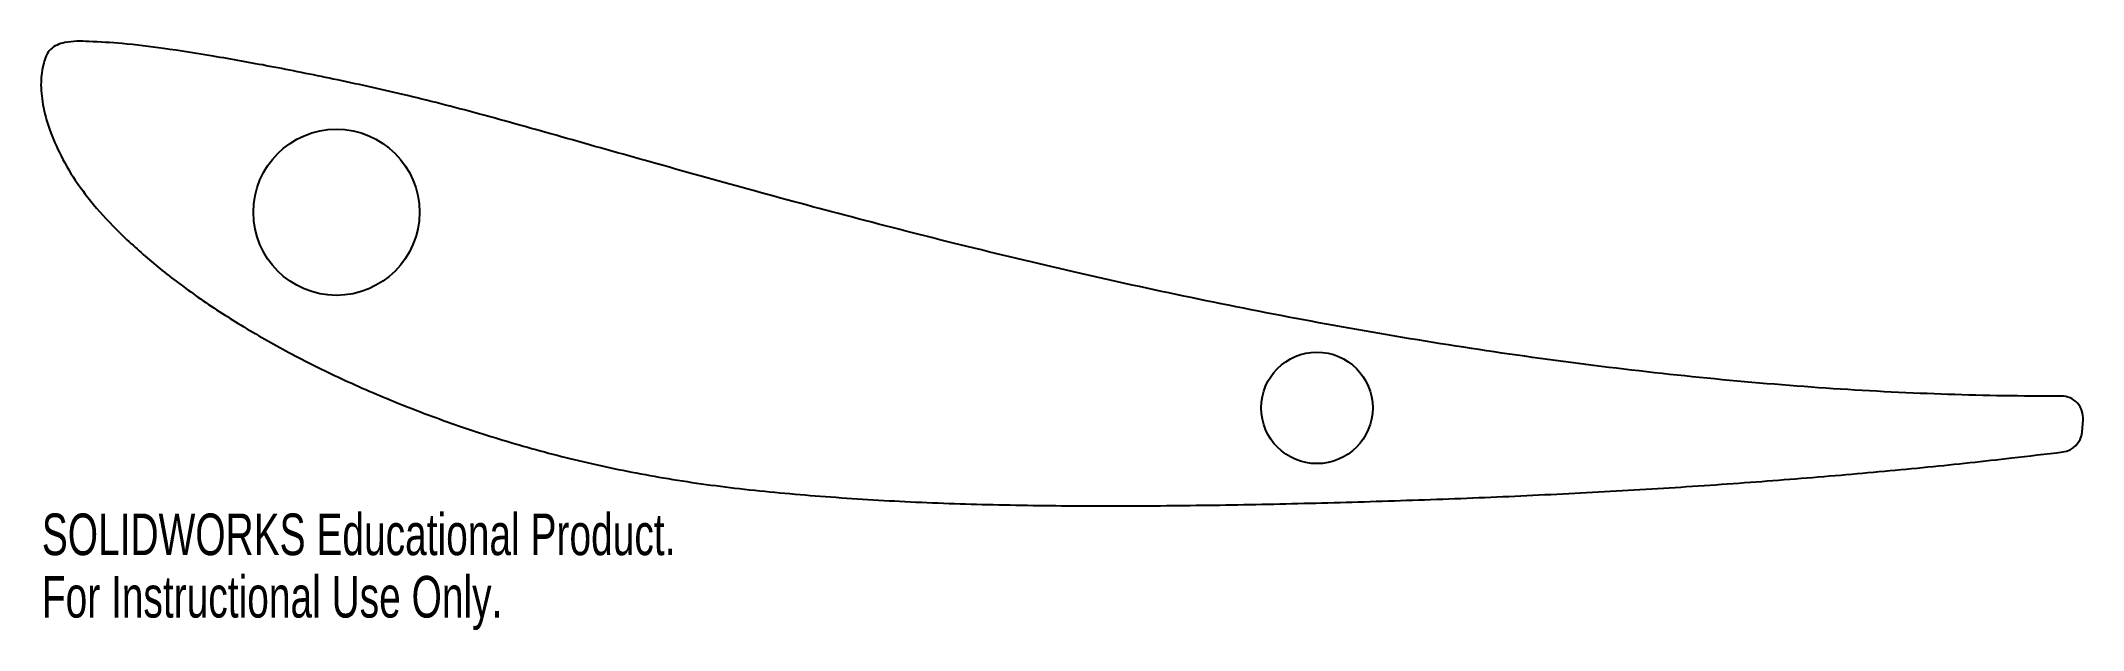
# Model space of a CAD drawing. Header units: inches. Extents: x 0 to 9.35, y -2.53 to 0.16.
import ezdxf

# ---------------------------------------------------------------- set-up
doc = ezdxf.new("R2010")
doc.units = ezdxf.units.IN
doc.header["$MEASUREMENT"] = 0
doc.styles.add('SLDTEXTSTYLE0', font='TXT', dxfattribs={"width": 0.7})

msp = doc.modelspace()

# ---------------------------------------------------------------- linework, layer by layer
at = {"color": 7, "linetype": 'Continuous', "lineweight": 25}
msp.add_line((9.3427, -1.6254), (9.3475, -1.5698), dxfattribs=at)
for centre, radius in [((1.3511, -0.6201), 0.38), ((5.8402, -1.5148), 0.255)]:
    msp.add_circle(centre, radius, dxfattribs=at)
for centre, start, end in [((9.2479, -1.5611), 355, 90.2003), ((9.2431, -1.6167), 277.05341, 355)]:
    msp.add_arc(centre, 0.1, start, end, dxfattribs=at)
msp.add_open_spline([(9.2476, -1.4611), (9.1917, -1.4613), (8.9656, -1.4607), (8.5619, -1.4495), (8.0315, -1.4174), (7.4857, -1.3675), (6.9304, -1.3004), (6.3717, -1.2178), (5.8153, -1.1213), (5.2667, -1.0128), (4.731, -0.8955), (4.2127, -0.7717), (3.7162, -0.6448), (3.2451, -0.5179), (2.8028, -0.3944), (2.3916, -0.2781), (2.0135, -0.1713), (1.6658, -0.082), (1.3467, -0.012), (1.0569, 0.0461), (0.798, 0.093), (0.5725, 0.1278), (0.3831, 0.1526), (0.2316, 0.1604), (0.1206, 0.1645), (0.0351, 0.1326), (0.0061, 0.0558), (-0.0051, -0.0297), (0.0055, -0.1329), (0.0367, -0.2464), (0.0902, -0.3678), (0.166, -0.4944), (0.2678, -0.6228), (0.3952, -0.7519), (0.5461, -0.8829), (0.7206, -1.0132), (0.9177, -1.1413), (1.1365, -1.2658), (1.3763, -1.3844), (1.6357, -1.4966), (1.9137, -1.6001), (2.2092, -1.6935), (2.5222, -1.773), (2.8528, -1.8387), (3.2027, -1.8874), (3.5718, -1.9205), (3.959, -1.945), (4.3622, -1.9587), (4.7792, -1.964), (5.2074, -1.9621), (5.6436, -1.9551), (6.0843, -1.9434), (6.5256, -1.9281), (6.9642, -1.9084), (7.3969, -1.8843), (7.8209, -1.8559), (8.2335, -1.823), (8.6323, -1.7862), (8.9714, -1.75), (9.1772, -1.7256), (9.2553, -1.716)], degree=3, knots=[0.104247, 0.104247, 0.104247, 0.104247, 0.1110218, 0.1316617, 0.1532077, 0.1754334, 0.1981103, 0.2210114, 0.2439059, 0.2665733, 0.2888103, 0.310405, 0.3311777, 0.3509439, 0.3695564, 0.386865, 0.402753, 0.4171959, 0.4303795, 0.4423626, 0.4530322, 0.4622843, 0.4700262, 0.4761766, 0.4806499, 0.4835531, 0.4864207, 0.4899532, 0.4940969, 0.4988506, 0.5041968, 0.5101255, 0.516691, 0.5240117, 0.5320921, 0.5408979, 0.5504034, 0.560581, 0.5713965, 0.5828281, 0.5948296, 0.607347, 0.6203843, 0.6339689, 0.6482, 0.6631939, 0.6788986, 0.6952266, 0.7121132, 0.7294594, 0.7471431, 0.7650098, 0.7829049, 0.800688, 0.8182421, 0.8354491, 0.8522116, 0.8684296, 0.8840094, 0.8935566, 0.8935566, 0.8935566, 0.8935566], dxfattribs=at)

# ---------------------------------------------------------------- texts
at = {"color": 7, "linetype": 'Continuous', "char_height": 0.1903, "attachment_point": 1, "style": 'SLDTEXTSTYLE0'}
for s, insert in [('SOLIDWORKS Educational Product.', (0.0024, -1.9979)), ('For Instructional Use Only.', (0.0024, -2.2833))]:
    msp.add_mtext(s, dxfattribs=dict(at, insert=insert))

doc.saveas('drawing.dxf')
